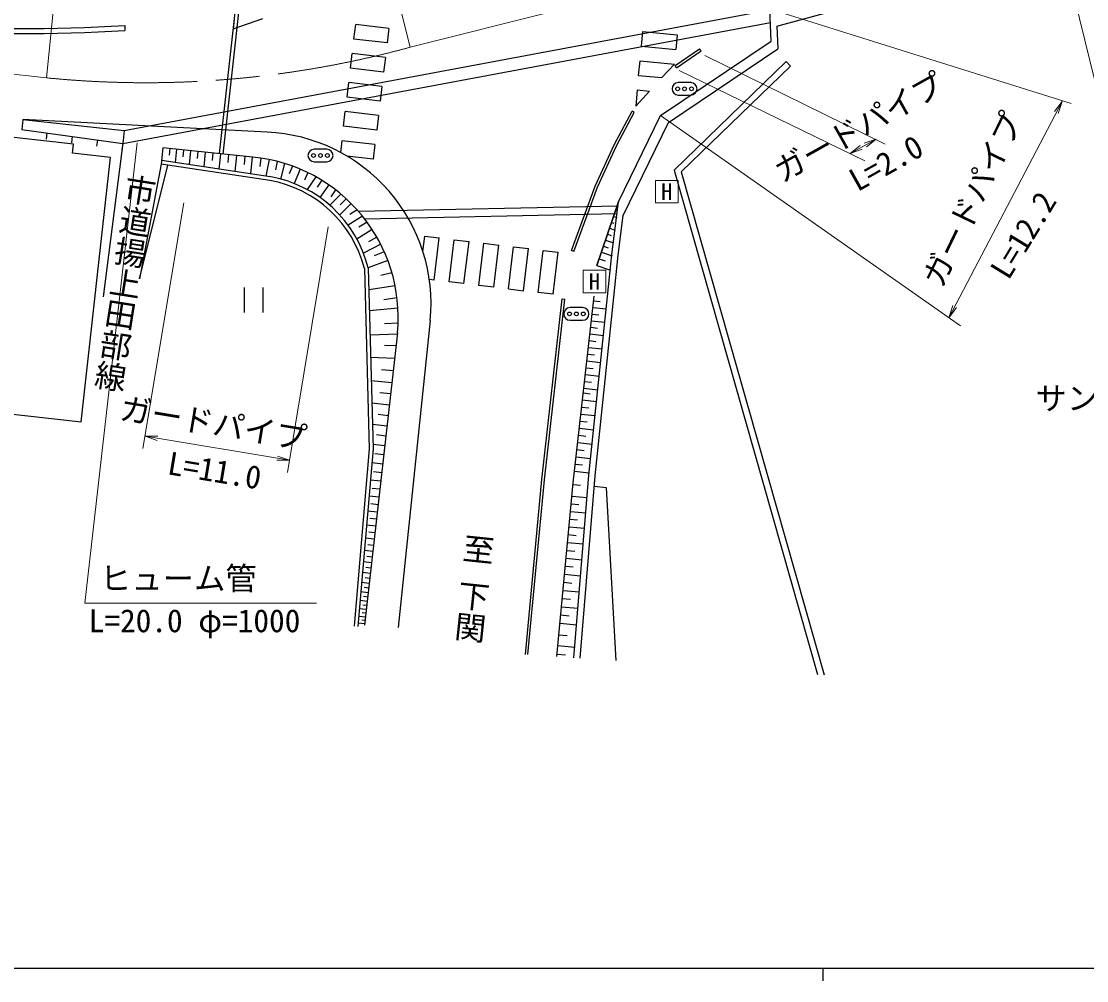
# Model space of a CAD drawing. Units: millimetres, scale not verified. Extents: x 40000 to 680000, y 20000 to 380000.
# Drawn here: x 304138 to 389012, y 204000 to 280416 of the extents above; entities that cross this region are included whole.
import ezdxf
from ezdxf.enums import TextEntityAlignment as Align

# ---------------------------------------------------------------- set-up
doc = ezdxf.new("R2010")
doc.units = ezdxf.units.MM
doc.header["$LTSCALE"] = 1000
doc.linetypes.add('CHAIN', pattern=[18.5, 12, -1.5, 3.5, -1.5])
for name, color, linetype, lineweight in [('M-BGD', 7, 'Continuous', 25), ('M-BMK', 2, 'CHAIN', 13), ('M-STR-HTXT', 7, 'Continuous', 13), ('M-STR-STRC', 7, 'Continuous', 25), ('M-TTL-BAND', 7, 'Continuous', 25), ('名称未設定-5', 7, 'Continuous', 13)]:
    doc.layers.add(name, color=color, linetype=linetype, lineweight=lineweight)
doc.styles.add('@ＭＳ ゴシック', font='')
doc.styles.add('ＭＳ ゴシック', font='')
doc.styles.get('@ＭＳ ゴシック').set_extended_font_data('@MS Gothic')
doc.styles.get('ＭＳ ゴシック').set_extended_font_data('MS Gothic')

# ---------------------------------------------------------------- blocks, each defined once
blk = doc.blocks.new('open_arrow')
at = {"color": 0, "linetype": 'Continuous', "lineweight": -2}
blk.add_lwpolyline([(7.5, 1.25), (0, 0), (7.5, -1.25)], dxfattribs=at)

msp = doc.modelspace()

# ---------------------------------------------------------------- linework, layer by layer
at = {"layer": 'M-BGD'}
for p, q in [((321383, 283218), (319889, 269877)), ((321647, 282874), (320187, 269847)), ((364329, 280033), (375845, 283172)), ((312331, 271722), (363781, 281319)), ((363871, 278826), (363781, 281319)), ((312214, 270683), (363818, 280309)), ((321004, 279829), (323388, 280632)), ((321085, 280553), (321004, 279829)), ((312373, 280082), (312396, 279683)), ((364329, 280033), (364394, 278212)), ((355068, 272910), (363871, 278826)), ((355695, 272365), (364394, 278212)), ((356231, 276884), (358178, 278237)), ((356346, 276719), (358287, 278069)), ((358287, 278069), (358178, 278237)), ((356146, 268567), (365063, 277205)), ((356346, 276719), (356231, 276884)), ((356710, 268416), (365412, 276845)), ((365412, 276845), (365063, 277205)), ((357477, 275535), (356477, 275535)), ((356477, 274535), (357477, 274535)), ((304259, 272596), (304173, 271801)), ((304259, 272596), (312331, 271722)), ((323725, 271587), (304259, 272596)), ((351365, 270588), (352789, 273258)), ((351545, 270499), (352966, 273164)), ((351726, 266035), (355068, 272910)), ((352966, 273164), (352789, 273258)), ((304173, 271801), (312214, 270683)), ((312331, 271722), (312245, 270926)), ((352095, 264960), (355695, 272365)), ((306183, 271521), (306114, 271026)), ((308194, 271242), (308125, 270747)), ((310204, 270962), (310135, 270467)), ((312245, 270926), (310672, 258472)), ((312214, 270683), (312145, 270187)), ((315420, 270329), (315290, 269043)), ((322586, 269604), (315420, 270329)), ((315981, 270272), (315930, 269765)), ((316511, 270219), (316406, 269177)), ((317064, 270163), (317010, 269629)), ((317620, 270107), (317509, 269010)), ((318200, 270048), (318143, 269486)), ((318783, 269989), (318667, 268835)), ((319392, 269927), (319333, 269336)), ((328469, 270225), (327469, 270225)), ((349849, 267288), (351365, 270588)), ((350034, 267211), (351545, 270499)), ((323973, 268034), (315320, 269342)), ((320004, 269865), (319881, 268652)), ((320643, 269801), (320580, 269179)), ((321285, 269736), (321156, 268459)), ((321955, 269668), (321889, 269014)), ((322530, 269610), (322395, 268273)), ((323225, 269526), (323136, 268841)), ((323883, 269410), (323621, 268090)), ((324528, 269262), (324392, 268579)), ((325095, 269102), (324785, 267855)), ((327469, 269225), (328469, 269225)), ((315291, 269043), (313565, 259893)), ((313565, 259893), (315822, 268962)), ((323924, 267738), (315290, 269043)), ((325747, 268883), (325484, 268257)), ((326360, 268641), (325878, 267495)), ((326953, 268370), (326695, 267756)), ((356146, 268567), (367555, 228395)), ((356710, 268416), (368086, 228359)), ((327610, 268026), (326911, 267014)), ((328077, 267751), (327701, 267206)), ((328629, 267390), (327932, 266381)), ((329597, 266652), (328715, 265765)), ((329167, 266998), (328787, 266447)), ((347961, 262162), (349849, 267288)), ((348149, 262093), (350034, 267211)), ((330410, 265904), (329504, 264993)), ((330012, 266286), (329529, 265801)), ((351682, 265692), (331012, 265259)), ((350000, 260964), (351726, 266035)), ((351726, 266035), (350000, 260964)), ((351194, 261840), (351726, 266035)), ((351655, 265827), (351699, 265812)), ((331307, 264908), (330166, 264186)), ((330894, 265393), (330299, 265017)), ((351606, 265090), (331496, 264669)), ((351332, 264878), (351575, 264795)), ((351493, 265352), (351565, 265328)), ((351692, 261781), (352095, 264960)), ((331686, 264416), (331039, 264007)), ((351170, 264403), (351342, 264345)), ((332091, 263829), (330880, 263062)), ((332469, 263210), (331793, 262846)), ((350847, 263454), (351119, 263362)), ((351009, 263929), (351452, 263778)), ((332770, 262654), (331396, 261954)), ((350524, 262505), (350895, 262379)), ((350686, 262979), (351328, 262761)), ((333058, 262050), (332245, 261744)), ((345724, 262168), (346908, 262027)), ((346508, 258674), (346908, 262027)), ((348149, 262093), (347961, 262162)), ((350181, 261497), (350658, 261335)), ((350363, 262030), (351205, 261744)), ((350832, 258490), (351194, 261840)), ((351330, 258437), (351692, 261781)), ((331473, 260739), (331862, 246368)), ((333337, 261369), (331772, 260780)), ((331772, 260780), (332162, 246359)), ((350000, 260964), (351066, 260601)), ((333666, 260378), (332778, 260172)), ((321899, 259218), (321899, 257218)), ((323399, 257218), (323399, 259218)), ((333916, 259354), (331820, 259022)), ((334071, 258383), (333016, 258244)), ((345611, 243912), (347238, 258313)), ((345810, 243891), (347437, 258288)), ((347238, 258313), (347437, 258288)), ((348104, 243654), (349784, 258528)), ((349354, 244262), (350832, 258490)), ((349742, 258151), (350263, 258092)), ((349853, 244215), (351330, 258437)), ((334145, 257562), (331865, 257346)), ((348858, 257610), (347858, 257610)), ((349682, 257627), (350730, 257509)), ((334157, 256370), (333071, 256332)), ((336717, 256590), (334161, 232138)), ((347858, 256610), (348858, 256610)), ((349563, 256570), (350620, 256451)), ((349623, 257098), (350149, 257039)), ((334117, 255602), (331480, 232314)), ((334095, 255491), (331917, 255416)), ((349444, 255513), (350510, 255392)), ((349503, 256041), (350034, 255981)), ((349383, 254980), (349919, 254919)), ((334000, 254572), (333081, 254606)), ((349262, 253908), (349803, 253847)), ((349323, 254446), (350399, 254325)), ((333884, 253550), (331965, 253632)), ((349202, 253370), (350287, 253248)), ((333776, 252588), (332832, 252646)), ((349079, 252285), (350174, 252161)), ((349140, 252827), (349686, 252766)), ((333667, 251633), (332016, 251774)), ((349017, 251737), (349567, 251675)), ((333566, 250735), (332704, 250832)), ((348913, 250814), (349467, 250751)), ((348955, 251189), (350060, 251064)), ((333465, 249842), (332063, 250001)), ((348786, 249695), (349346, 249632)), ((348850, 250257), (349964, 250131)), ((333370, 249003), (332565, 249094)), ((348723, 249133), (349847, 249006)), ((333275, 248169), (332109, 248301)), ((348596, 248009), (349730, 247881)), ((348659, 248571), (349224, 248508)), ((333186, 247385), (332435, 247470)), ((348532, 247442), (349101, 247378)), ((331862, 246368), (330660, 232229)), ((332162, 246359), (330959, 232204)), ((333098, 246606), (332152, 246713)), ((348403, 246303), (348978, 246238)), ((348468, 246875), (349612, 246746)), ((333015, 245873), (332313, 245953)), ((348339, 245731), (349493, 245601)), ((332933, 245146), (332067, 245244)), ((332855, 244461), (332200, 244535)), ((348208, 244577), (349373, 244445)), ((348273, 245154), (348853, 245089)), ((332778, 243781), (331951, 243875)), ((344302, 229985), (345611, 243912)), ((344502, 229972), (345810, 243891)), ((346804, 229814), (348104, 243654)), ((348154, 229722), (349354, 244262)), ((348654, 229688), (349853, 244215)), ((332706, 243141), (332094, 243211)), ((348097, 243523), (348694, 243467)), ((350749, 243249), (349783, 243363)), ((351523, 229492), (350749, 243249)), ((332634, 242506), (331842, 242596)), ((332566, 241909), (331995, 241973)), ((347947, 241990), (348552, 241933)), ((348005, 242598), (349207, 242485)), ((332499, 241315), (331741, 241401)), ((347890, 241382), (349107, 241267)), ((332373, 240202), (331646, 240285)), ((332436, 240757), (331902, 240817)), ((347833, 240767), (348444, 240709)), ((332314, 239681), (331816, 239737)), ((347716, 239529), (348335, 239471)), ((347775, 240151), (349005, 240036)), ((332256, 239163), (331557, 239242)), ((332200, 238675), (331735, 238728)), ((347658, 238907), (348902, 238790)), ((332146, 238191), (331474, 238267)), ((332094, 237736), (331659, 237785)), ((347599, 238278), (348224, 238219)), ((332043, 237284), (331397, 237357)), ((331995, 236858), (331589, 236904)), ((347480, 237012), (348113, 236953)), ((347540, 237649), (348798, 237531)), ((331947, 236436), (331325, 236506)), ((331902, 236038), (331523, 236081)), ((347420, 236376), (348693, 236256)), ((331857, 235643), (331257, 235711)), ((331815, 235272), (331461, 235312)), ((347360, 235732), (348000, 235672)), ((331695, 234212), (331135, 234275)), ((331773, 234903), (331194, 234969)), ((331734, 234556), (331404, 234594)), ((347238, 234437), (347885, 234377)), ((347299, 235089), (348587, 234968)), ((331622, 233565), (331080, 233627)), ((331658, 233887), (331350, 233922)), ((347177, 233786), (348479, 233664)), ((331554, 232962), (331028, 233021)), ((331522, 232679), (331253, 232709)), ((331588, 233263), (331300, 233295)), ((347115, 233128), (347770, 233066)), ((331493, 232429), (330983, 232487)), ((347053, 232469), (348370, 232346)), ((346964, 231558), (347627, 231495)), ((346822, 230012), (347495, 229949)), ((346886, 230688), (348223, 230562))]:
    msp.add_line(p, q, dxfattribs=at)
msp.add_lwpolyline([(294531, 272161), (294387, 270869), (288712, 271500), (288495, 269540), (280899, 270384), (280135, 263510), (284485, 263027), (283599, 255058), (300086, 253226), (299677, 249541), (308893, 248517), (311233, 269574), (308225, 269908), (308306, 270630)], close=True, dxfattribs=at)
for centre in [(356427, 275035), (356977, 275035), (357527, 275035), (327419, 269725), (327969, 269725), (328519, 269725), (347808, 257110), (348358, 257110), (348908, 257110)]:
    msp.add_circle(centre, 150, dxfattribs=at)
for centre, radius, start, end in [((303724, 434103), 154663, 266.85279, 273.21414), ((303724, 434103), 154263, 266.85825, 273.21414), ((356477, 275035), 500, 90, 270), ((357477, 275035), 500, 270, 90), ((323093, 257913), 13688, 354.45136, 87.35407), ((327469, 269725), 500, 90, 270), ((328469, 269725), 500, 270, 90), ((321335, 256835), 12830, 354.52996, 84.52996), ((322266, 258379), 9805, 14.17488, 80.28017), ((322266, 258379), 9505, 14.37342, 79.95237), ((379148, 256255), 28335, 160.48638, 160.51268), ((347858, 257110), 500, 90, 270), ((348858, 257110), 500, 270, 90)]:
    msp.add_arc(centre, radius, start, end, dxfattribs=at)
at = {"layer": 'M-BMK'}
for p, q in [((335124, 278352), (351079, 282363)), ((265465, 280321), (306150, 275912))]:
    msp.add_line(p, q, dxfattribs=at)
msp.add_arc((314034, 355523), 80000, 264.34392, 285.28473, dxfattribs=at)
at = {"layer": 'M-STR-HTXT'}
for p, q in [((335124, 278352), (327810, 307447)), ((306145, 275912), (309104, 305766)), ((385862, 291106), (393014, 261971)), ((364420, 281206), (387784, 273858)), ((358585, 277693), (372956, 270626)), ((356537, 276485), (371330, 269290)), ((378030, 256810), (387052, 274036)), ((355068, 272910), (378961, 256157)), ((370174, 269878), (372249, 271040)), ((317073, 265962), (313832, 246379)), ((328582, 264057), (325342, 244475)), ((313996, 247366), (325505, 245461))]:
    msp.add_line(p, q, dxfattribs=at)
msp.add_lwpolyline([(313367, 270744), (309210, 234074), (327657, 234074)], dxfattribs=at)
at = {"layer": 'M-STR-STRC'}
for p, q in [((330640, 279006), (330778, 280163)), ((333417, 279848), (330778, 280163)), ((333417, 279848), (333279, 278691)), ((353542, 278442), (353653, 279607)), ((353653, 279607), (356398, 279345)), ((356398, 279345), (356287, 278180)), ((333279, 278691), (330640, 279006)), ((353542, 278442), (356287, 278180)), ((330364, 276692), (330502, 277849)), ((333140, 277534), (330502, 277849)), ((333140, 277534), (333002, 276377)), ((353320, 276110), (353431, 277276)), ((353431, 277276), (356176, 277014)), ((356176, 277014), (355178, 275933)), ((333002, 276377), (330364, 276692)), ((353320, 276110), (355178, 275933)), ((330087, 274378), (330226, 275535)), ((332864, 275220), (330226, 275535)), ((332864, 275220), (332726, 274063)), ((332726, 274063), (330087, 274378)), ((353209, 274946), (353087, 273668)), ((354181, 274853), (353087, 273668)), ((353209, 274946), (354181, 274853)), ((329811, 272064), (329949, 273221)), ((332587, 272906), (329949, 273221)), ((332587, 272906), (332449, 271749)), ((332449, 271749), (329811, 272064)), ((329673, 270907), (329561, 269977)), ((332311, 270592), (329673, 270907)), ((332311, 270592), (332173, 269434)), ((332173, 269434), (330079, 269685)), ((336131, 262083), (336276, 263297)), ((336276, 263297), (337438, 263158)), ((337037, 259806), (337438, 263158)), ((338221, 259664), (338621, 263017)), ((338621, 263017), (339805, 262875)), ((339405, 259523), (339805, 262875)), ((340588, 259381), (340989, 262734)), ((340989, 262734), (342173, 262593)), ((341772, 259240), (342173, 262593)), ((342956, 259098), (343357, 262451)), ((343357, 262451), (344541, 262310)), ((344140, 258957), (344541, 262310)), ((345324, 258815), (345724, 262168)), ((337037, 259806), (336643, 259853)), ((339405, 259523), (338221, 259664)), ((341772, 259240), (340588, 259381)), ((342956, 259098), (344140, 258957)), ((346508, 258674), (345324, 258815))]:
    msp.add_line(p, q, dxfattribs=at)
at = {"layer": 'M-TTL-BAND'}
for p, q in [((40000, 205000), (579000, 205000)), ((368000, 205000), (368000, 204000))]:
    msp.add_line(p, q, dxfattribs=at)
at = {"layer": '名称未設定-5'}
for p, q in [((354656, 267748), (356456, 267748)), ((354656, 265948), (354656, 267748)), ((356456, 267748), (356456, 265948)), ((356456, 265948), (354656, 265948)), ((348899, 260590), (350699, 260590)), ((348899, 258790), (348899, 260590)), ((350699, 260590), (350699, 258790)), ((350699, 258790), (348899, 258790))]:
    msp.add_line(p, q, dxfattribs=at)

# ---------------------------------------------------------------- block references
at = {"layer": 'M-STR-HTXT', "xscale": 133, "yscale": 133}
for p, rotation in [((387052, 274036), 242.4), ((372249, 271040), 209.3), ((370174, 269878), 29.3), ((378030, 256810), 62.4), ((313996, 247366), 350.6), ((325505, 245461), 170.6)]:
    msp.add_blockref('open_arrow', p, dxfattribs=dict(at, rotation=rotation))
at = {"layer": 'M-STR-HTXT', "rotation": 263.5}
msp.add_blockref('open_arrow', (313367, 270744), dxfattribs=at)

# ---------------------------------------------------------------- texts
at = {"layer": 'M-BGD', "style": 'ＭＳ ゴシック'}
msp.add_text('サンマート菊川店', height=1833, dxfattribs=at).set_placement((394937, 248922), align=Align.BOTTOM_CENTER)
at = {"layer": 'M-BGD', "style": '@ＭＳ ゴシック'}
msp.add_text('至 下関', height=1833, rotation=263.991, dxfattribs=at).set_placement((338760, 235413), align=Align.BOTTOM_CENTER)
at = {"layer": 'M-STR-HTXT', "style": 'ＭＳ ゴシック'}
for s, rotation, p in [('ガードパイプ', 29.256, (371569, 270713)), ('ガードパイプ', 64.256, (381229, 265616)), ('L=2.0', 29.256, (373741, 267846)), ('L=12.2', 58.511, (385204, 262626)), ('ガードパイプ', 350.604, (319202, 246964)), ('L=11.0', 350.604, (319302, 243195))]:
    msp.add_text(s, height=1833, rotation=rotation, dxfattribs=at).set_placement(p, align=Align.BOTTOM_CENTER)
at = {"layer": 'M-STR-HTXT', "style": '@ＭＳ ゴシック'}
msp.add_text('市道揚上田部線', height=1833, rotation=261.033, dxfattribs=at).set_placement((311041, 250908), align=Align.MIDDLE_RIGHT)
at = {"layer": 'M-STR-HTXT', "style": 'ＭＳ ゴシック'}
for s, p in [('ヒューム管', (316649, 234574)), ('L=20.0 φ=1000', (317938, 231205))]:
    msp.add_text(s, height=1833, dxfattribs=at).set_placement(p, align=Align.BOTTOM_CENTER)
at = {"layer": '名称未設定-5', "style": 'ＭＳ ゴシック'}
for p in [(355556, 266848), (349799, 259690)]:
    msp.add_text('H', height=1320, dxfattribs=at).set_placement(p, align=Align.MIDDLE_CENTER)

doc.saveas('drawing.dxf')
